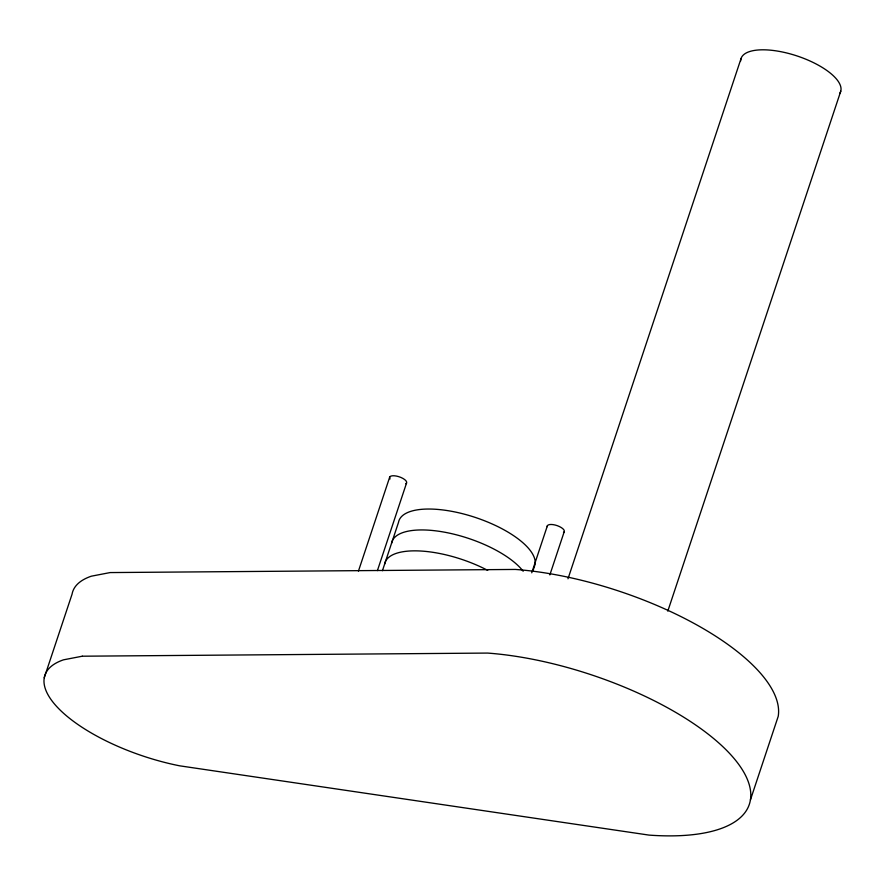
<?xml version="1.0" encoding="UTF-8"?>
<svg xmlns="http://www.w3.org/2000/svg" width="885" height="885" viewBox="0 0 885 885"><rect width="100%" height="100%" fill="white"/><g stroke="black" fill="none" stroke-linecap="round" stroke-linejoin="round"><path stroke-width="1.33" d="M44.25 677.777L72.072 594.145A119.243 45.633 18.4 0 1 91.343 576.19L110.116 572.573L515.413 569.442A190.795 73.013 18.4 0 1 778.214 716.341L750.403 799.963M358.436 571.113L389.732 477.037M377.408 570.626L406.536 483.077M382.431 570.703L398.515 522.36A71.552 27.38 18.4 0 1 471.616 516.254A71.552 27.38 18.4 0 1 535.049 564.553L532.87 571.091M531.741 572.805L547.384 525.756M549.851 574.918L564.188 531.797M567.993 578.79L740.944 58.875M667.799 611.148L840.75 91.232M740.656 60.976A52.469 20.078 18.4 0 1 796.854 55.888A52.469 20.078 18.4 0 1 839.622 93.622M390.053 478.973A8.938 3.418 18.4 0 1 398.626 476.617A8.938 3.418 18.4 0 1 405.839 483.763M547.251 526.652A8.938 3.418 18.4 0 1 557.395 525.712A8.938 3.418 18.4 0 1 563.491 532.493M391.557 543.268A71.552 27.38 18.4 0 1 449.027 533.08A71.552 27.38 18.4 0 1 523.179 571.245M384.599 564.176A71.552 27.38 18.4 0 1 487.712 570.371M82.294 656.205L63.521 659.823A119.243 45.633 18.4 0 0 62.857 712.635A119.243 45.633 18.4 0 0 179.688 765.824L648.982 835.097A190.795 73.013 18.4 0 0 731.983 756.067A190.795 73.013 18.4 0 0 487.602 653.075L82.294 656.205"/></g></svg>
